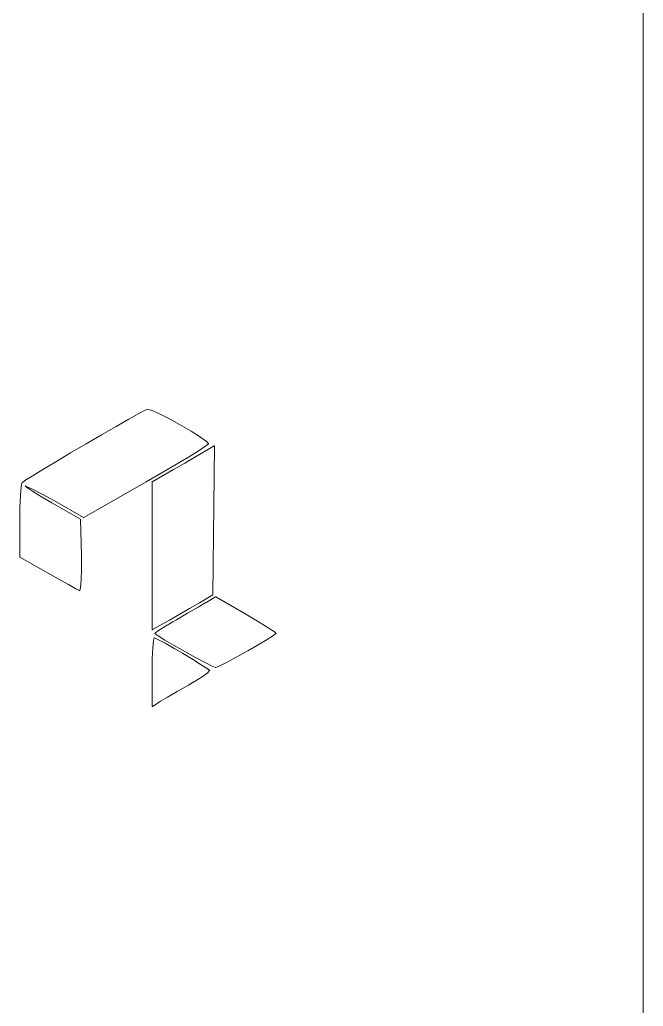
# Model space of a CAD drawing. Header units: millimetres. Extents: x -285 to 1112, y -5 to 442.
# Drawn here: x 362.8 to 413.4, y 75.1 to 155.1 of the extents above; entities that cross this region are included whole.
import ezdxf

# ---------------------------------------------------------------- set-up
doc = ezdxf.new("R2010")
doc.units = ezdxf.units.MM
doc.header["$MEASUREMENT"] = 0
doc.layers.add('Cutting lines', color=5, linetype='Continuous', lineweight=0)
doc.layers.add('Line engraving', color=1, linetype='Continuous', lineweight=0)

msp = doc.modelspace()

# ---------------------------------------------------------------- linework, layer by layer
at = {"layer": 'Cutting lines', "lineweight": 0}
msp.add_line((413.434, 44.397), (413.434, 178.728), dxfattribs=at)
at = {"layer": 'Line engraving', "linetype": 'Continuous'}
for p, q in [((372.465, 123.146), (372.994, 123.424)), ((372.994, 123.424), (373.125, 123.484)), ((372.994, 123.424), (372.994, 123.424)), ((372.994, 123.424), (372.994, 123.424)), ((373.125, 123.484), (373.13, 123.484)), ((373.13, 123.484), (373.13, 123.485)), ((373.13, 123.485), (373.134, 123.485)), ((373.134, 123.485), (373.134, 123.485)), ((373.134, 123.485), (373.138, 123.485)), ((373.138, 123.485), (373.138, 123.485)), ((373.138, 123.485), (373.46, 123.419)), ((373.46, 123.419), (373.464, 123.418)), ((373.464, 123.418), (373.464, 123.418)), ((373.464, 123.418), (374.099, 123.151)), ((370.616, 122.107), (371.649, 122.693)), ((371.649, 122.693), (372.465, 123.146)), ((371.649, 122.693), (371.649, 122.693)), ((371.649, 122.693), (371.649, 122.693)), ((372.465, 123.146), (372.465, 123.146)), ((372.465, 123.146), (372.465, 123.146)), ((374.099, 123.151), (374.099, 123.15)), ((374.099, 123.15), (374.099, 123.15)), ((374.099, 123.15), (374.953, 122.726)), ((374.953, 122.726), (374.953, 122.726)), ((374.953, 122.726), (374.953, 122.726)), ((374.953, 122.726), (375.783, 122.27)), ((369.44, 121.427), (370.616, 122.107)), ((370.616, 122.107), (370.616, 122.107)), ((370.616, 122.107), (370.616, 122.107)), ((375.783, 122.27), (375.783, 122.27)), ((375.783, 122.27), (375.783, 122.27)), ((375.783, 122.27), (376.714, 121.722)), ((376.714, 121.722), (376.714, 121.722)), ((376.714, 121.722), (376.714, 121.722)), ((376.714, 121.722), (377.467, 121.245)), ((368.183, 120.696), (369.44, 121.427)), ((369.44, 121.427), (369.44, 121.427)), ((369.44, 121.427), (369.44, 121.427)), ((377.467, 121.245), (377.471, 121.245)), ((377.471, 121.245), (377.471, 121.245)), ((377.471, 121.245), (377.962, 120.895)), ((377.962, 120.895), (377.966, 120.893)), ((377.966, 120.893), (377.966, 120.892)), ((377.966, 120.892), (378.118, 120.733)), ((366.926, 119.955), (368.183, 120.696)), ((368.183, 120.696), (368.183, 120.696)), ((368.183, 120.696), (368.183, 120.696)), ((377.357, 120.16), (376.494, 119.624)), ((377.915, 120.53), (377.357, 120.16)), ((377.357, 120.16), (377.357, 120.16)), ((377.357, 120.16), (377.357, 120.16)), ((377.797, 120.071), (378.575, 120.539)), ((378.114, 120.703), (377.915, 120.532)), ((377.915, 120.532), (377.915, 120.531)), ((377.915, 120.531), (377.915, 120.53)), ((378.118, 120.704), (378.114, 120.703)), ((378.118, 120.733), (378.118, 120.731)), ((378.118, 120.731), (378.118, 120.729)), ((378.118, 120.729), (378.118, 120.728)), ((378.118, 120.728), (378.123, 120.727)), ((378.123, 120.71), (378.118, 120.708)), ((378.118, 120.708), (378.118, 120.707)), ((378.118, 120.707), (378.118, 120.706)), ((378.118, 120.706), (378.118, 120.704)), ((378.123, 120.727), (378.123, 120.725)), ((378.123, 120.725), (378.123, 120.722)), ((378.123, 120.722), (378.123, 120.721)), ((378.123, 120.721), (378.123, 120.72)), ((378.123, 120.72), (378.123, 120.717)), ((378.123, 120.717), (378.123, 120.715)), ((378.123, 120.715), (378.123, 120.714)), ((378.123, 120.714), (378.123, 120.713)), ((378.123, 120.713), (378.123, 120.71)), ((378.609, 120.52), (378.482, 108.448)), ((378.575, 120.539), (378.58, 120.54)), ((378.575, 120.539), (378.575, 120.539)), ((378.575, 120.539), (378.575, 120.539)), ((378.58, 120.54), (378.584, 120.541)), ((378.584, 120.541), (378.584, 120.541)), ((378.584, 120.541), (378.584, 120.541)), ((378.584, 120.541), (378.588, 120.541)), ((378.588, 120.541), (378.592, 120.541)), ((378.592, 120.541), (378.592, 120.541)), ((378.592, 120.541), (378.592, 120.541)), ((378.592, 120.541), (378.597, 120.54)), ((378.597, 120.54), (378.597, 120.539)), ((378.597, 120.539), (378.597, 120.539)), ((378.597, 120.539), (378.597, 120.539)), ((378.597, 120.539), (378.601, 120.537)), ((378.601, 120.537), (378.605, 120.535)), ((378.605, 120.535), (378.605, 120.534)), ((378.605, 120.534), (378.605, 120.534)), ((378.605, 120.534), (378.605, 120.531)), ((378.605, 120.531), (378.609, 120.528)), ((378.609, 120.528), (378.609, 120.528)), ((378.609, 120.528), (378.609, 120.527)), ((378.609, 120.527), (378.609, 120.524)), ((378.609, 120.524), (378.609, 120.521)), ((378.609, 120.521), (378.609, 120.521)), ((378.609, 120.521), (378.609, 120.52)), ((365.729, 119.245), (366.926, 119.955)), ((366.926, 119.955), (366.926, 119.955)), ((366.926, 119.955), (366.926, 119.955)), ((376.494, 119.624), (375.385, 118.958)), ((376.206, 119.139), (377.069, 119.643)), ((376.494, 119.624), (376.494, 119.624)), ((376.494, 119.624), (376.494, 119.624)), ((377.069, 119.643), (377.712, 120.021)), ((377.069, 119.643), (377.069, 119.643)), ((377.712, 120.022), (377.797, 120.071)), ((377.712, 120.021), (377.712, 120.022)), ((377.797, 120.071), (377.797, 120.071)), ((363.808, 118.081), (364.667, 118.606)), ((364.667, 118.606), (365.729, 119.244)), ((364.667, 118.606), (364.667, 118.606)), ((364.667, 118.606), (364.667, 118.606)), ((365.729, 119.244), (365.729, 119.245)), ((365.729, 119.244), (365.729, 119.244)), ((373.553, 117.608), (375.283, 118.605)), ((375.385, 118.958), (374.086, 118.197)), ((375.283, 118.605), (376.206, 119.139)), ((375.283, 118.605), (375.283, 118.605)), ((375.385, 118.958), (375.385, 118.958)), ((375.385, 118.958), (375.385, 118.958)), ((362.987, 117.534), (363.224, 117.709)), ((363.224, 117.71), (363.808, 118.081)), ((363.224, 117.709), (363.224, 117.71)), ((363.224, 117.709), (363.224, 117.709)), ((363.808, 118.081), (363.808, 118.081)), ((363.808, 118.081), (363.808, 118.081)), ((374.086, 118.197), (373.062, 117.605)), ((374.086, 118.197), (374.086, 118.197)), ((374.086, 118.197), (374.086, 118.197)), ((362.851, 116.496), (362.91, 117.196)), ((362.91, 117.198), (362.978, 117.521)), ((362.91, 117.197), (362.91, 117.198)), ((362.91, 117.196), (362.91, 117.197)), ((362.978, 117.525), (362.982, 117.528)), ((362.978, 117.522), (362.978, 117.525)), ((362.978, 117.521), (362.978, 117.522)), ((362.978, 117.521), (362.978, 117.521)), ((362.982, 117.531), (362.987, 117.533)), ((362.982, 117.528), (362.982, 117.531)), ((362.982, 117.528), (362.982, 117.528)), ((362.982, 117.528), (362.982, 117.528)), ((362.987, 117.533), (362.987, 117.534)), ((362.987, 117.533), (362.987, 117.533)), ((363.355, 117.244), (363.241, 117.278)), ((363.241, 117.278), (363.334, 117.19)), ((363.334, 117.19), (363.824, 116.861)), ((363.892, 116.991), (363.355, 117.244)), ((364.675, 116.58), (363.892, 116.991)), ((373.062, 117.605), (368.009, 114.716)), ((373.062, 117.605), (373.062, 117.605)), ((373.062, 117.605), (373.062, 117.605)), ((373.544, 117.599), (373.548, 117.603)), ((373.544, 117.597), (373.544, 117.599)), ((373.544, 117.592), (373.544, 117.597)), ((373.544, 117.597), (373.544, 117.597)), ((373.544, 117.597), (373.544, 117.597)), ((373.544, 117.589), (373.544, 117.592)), ((373.544, 105.633), (373.544, 117.589)), ((373.548, 117.604), (373.553, 117.606)), ((373.548, 117.603), (373.548, 117.604)), ((373.548, 117.603), (373.548, 117.603)), ((373.553, 117.606), (373.553, 117.608)), ((362.813, 115.525), (362.851, 116.496)), ((362.851, 116.496), (362.851, 116.496)), ((362.851, 116.496), (362.851, 116.496)), ((363.824, 116.861), (364.573, 116.398)), ((364.573, 116.398), (365.403, 115.915)), ((365.619, 116.057), (364.675, 116.58)), ((362.796, 114.386), (362.813, 115.524)), ((362.813, 115.524), (362.813, 115.525)), ((362.813, 115.524), (362.813, 115.524)), ((365.403, 115.915), (367.722, 114.584)), ((367.988, 114.716), (365.619, 116.057)), ((367.722, 114.584), (367.726, 114.582)), ((367.726, 114.582), (367.726, 114.58)), ((367.726, 114.58), (367.726, 114.58)), ((367.726, 114.58), (367.73, 114.58)), ((367.73, 114.58), (367.73, 114.576)), ((367.73, 114.576), (367.73, 114.574)), ((367.73, 114.574), (367.73, 114.573)), ((367.73, 114.573), (367.73, 114.573)), ((367.73, 114.573), (367.734, 114.57)), ((367.734, 114.57), (367.734, 114.566)), ((367.734, 114.566), (367.802, 111.648)), ((367.992, 114.715), (367.988, 114.716)), ((367.997, 114.713), (367.992, 114.715)), ((368.001, 114.713), (367.997, 114.713)), ((367.997, 114.713), (367.997, 114.713)), ((367.997, 114.713), (367.997, 114.713)), ((368.005, 114.715), (368.001, 114.713)), ((368.001, 114.713), (368.001, 114.713)), ((368.001, 114.713), (368.001, 114.713)), ((368.001, 114.713), (368.001, 114.713)), ((368.009, 114.716), (368.005, 114.715)), ((362.796, 111.52), (362.796, 114.386)), ((362.796, 114.386), (362.796, 114.386)), ((362.796, 114.386), (362.796, 114.386)), ((362.796, 111.516), (362.796, 111.52)), ((362.796, 111.52), (362.796, 111.52)), ((362.796, 111.52), (362.796, 111.52)), ((362.796, 111.513), (362.796, 111.516)), ((362.796, 111.509), (362.796, 111.513)), ((362.796, 111.513), (362.796, 111.513)), ((362.796, 111.513), (362.796, 111.513)), ((362.8, 111.506), (362.796, 111.509)), ((362.8, 111.504), (362.8, 111.506)), ((362.8, 111.506), (362.8, 111.506)), ((362.8, 111.506), (362.8, 111.506)), ((362.805, 111.502), (362.8, 111.504)), ((365.119, 110.188), (362.805, 111.502)), ((362.805, 111.502), (362.805, 111.502)), ((362.805, 111.502), (362.805, 111.502)), ((367.802, 111.648), (367.802, 111.648)), ((367.802, 111.648), (367.802, 111.647)), ((367.802, 111.647), (367.811, 110.54)), ((367.811, 110.539), (367.789, 109.638)), ((367.811, 110.54), (367.811, 110.539)), ((367.811, 110.539), (367.811, 110.539)), ((365.932, 109.731), (365.119, 110.188)), ((365.119, 110.188), (365.119, 110.188)), ((365.119, 110.188), (365.119, 110.188)), ((365.932, 109.73), (365.932, 109.731)), ((365.932, 109.731), (365.932, 109.731)), ((366.757, 109.267), (365.932, 109.73)), ((366.761, 109.267), (366.757, 109.267)), ((366.757, 109.267), (366.757, 109.267)), ((367.358, 108.937), (366.761, 109.267)), ((367.358, 108.936), (367.358, 108.937)), ((367.358, 108.937), (367.358, 108.937)), ((367.637, 108.792), (367.358, 108.936)), ((367.743, 109.026), (367.671, 108.803)), ((367.789, 109.637), (367.743, 109.031)), ((367.743, 109.031), (367.743, 109.029)), ((367.743, 109.029), (367.743, 109.026)), ((367.789, 109.638), (367.789, 109.638)), ((367.789, 109.638), (367.789, 109.637)), ((367.641, 108.791), (367.637, 108.792)), ((367.641, 108.79), (367.641, 108.791)), ((367.65, 108.788), (367.641, 108.79)), ((367.65, 108.788), (367.65, 108.788)), ((367.654, 108.788), (367.65, 108.788)), ((367.65, 108.788), (367.65, 108.788)), ((367.658, 108.788), (367.654, 108.788)), ((367.662, 108.791), (367.658, 108.79)), ((367.658, 108.79), (367.658, 108.789)), ((367.658, 108.789), (367.658, 108.789)), ((367.658, 108.789), (367.658, 108.788)), ((367.667, 108.793), (367.662, 108.791)), ((367.662, 108.791), (367.662, 108.791)), ((367.662, 108.791), (367.662, 108.791)), ((367.671, 108.796), (367.667, 108.796)), ((367.667, 108.796), (367.667, 108.793)), ((367.671, 108.803), (367.671, 108.802)), ((367.671, 108.802), (367.671, 108.802)), ((367.671, 108.802), (367.671, 108.799)), ((367.671, 108.799), (367.671, 108.796)), ((367.671, 108.796), (367.671, 108.796)), ((378.47, 108.43), (377.395, 107.803)), ((377.983, 107.856), (378.707, 108.291)), ((378.474, 108.432), (378.47, 108.43)), ((378.478, 108.434), (378.474, 108.434)), ((378.474, 108.434), (378.474, 108.432)), ((378.482, 108.444), (378.478, 108.441)), ((378.478, 108.441), (378.478, 108.441)), ((378.478, 108.441), (378.478, 108.441)), ((378.478, 108.441), (378.478, 108.437)), ((378.478, 108.437), (378.478, 108.435)), ((378.478, 108.435), (378.478, 108.434)), ((378.482, 108.448), (378.482, 108.444)), ((378.707, 108.291), (378.711, 108.292)), ((378.707, 108.291), (378.707, 108.291)), ((378.707, 108.291), (378.707, 108.291)), ((378.711, 108.292), (378.715, 108.294)), ((378.715, 108.294), (378.715, 108.294)), ((378.715, 108.294), (378.715, 108.294)), ((378.715, 108.294), (378.719, 108.294)), ((378.719, 108.294), (378.724, 108.294)), ((378.724, 108.294), (378.724, 108.294)), ((378.724, 108.294), (378.724, 108.294)), ((378.724, 108.294), (378.724, 108.292)), ((378.724, 108.292), (378.728, 108.291)), ((378.728, 108.291), (378.728, 108.291)), ((378.728, 108.291), (378.728, 108.291)), ((378.728, 108.291), (381.169, 106.864)), ((376.578, 107.329), (375.601, 106.768)), ((376.434, 106.951), (377.281, 107.443)), ((377.395, 107.803), (376.578, 107.329)), ((376.578, 107.329), (376.578, 107.329)), ((376.578, 107.329), (376.578, 107.329)), ((377.281, 107.443), (377.898, 107.807)), ((377.395, 107.803), (377.395, 107.803)), ((377.395, 107.803), (377.395, 107.803)), ((377.898, 107.807), (377.983, 107.856)), ((375.601, 106.768), (374.949, 106.395)), ((375.525, 106.424), (376.434, 106.951)), ((375.601, 106.768), (375.601, 106.768)), ((375.601, 106.768), (375.601, 106.768)), ((376.434, 106.951), (376.434, 106.951)), ((381.169, 106.864), (381.169, 106.864)), ((381.169, 106.864), (381.169, 106.864)), ((381.169, 106.864), (382.117, 106.3)), ((374.949, 106.395), (373.574, 105.615)), ((373.984, 105.485), (374.496, 105.812)), ((374.496, 105.813), (375.228, 106.253)), ((374.496, 105.812), (374.496, 105.813)), ((374.496, 105.813), (374.496, 105.813)), ((374.949, 106.395), (374.949, 106.395)), ((374.949, 106.395), (374.949, 106.395)), ((375.228, 106.254), (375.525, 106.424)), ((375.228, 106.253), (375.228, 106.254)), ((375.228, 106.253), (375.228, 106.253)), ((375.525, 106.424), (375.525, 106.424)), ((375.525, 106.424), (375.525, 106.424)), ((382.117, 106.3), (382.117, 106.3)), ((382.117, 106.3), (382.117, 106.3)), ((382.117, 106.3), (382.896, 105.824)), ((382.896, 105.824), (382.896, 105.823)), ((382.896, 105.823), (382.896, 105.823)), ((382.896, 105.823), (383.416, 105.485)), ((373.544, 105.629), (373.544, 105.633)), ((373.544, 105.626), (373.544, 105.629)), ((373.544, 105.622), (373.544, 105.626)), ((373.544, 105.626), (373.544, 105.626)), ((373.544, 105.626), (373.544, 105.626)), ((373.548, 105.619), (373.544, 105.622)), ((373.548, 105.617), (373.548, 105.619)), ((373.548, 105.619), (373.548, 105.619)), ((373.548, 105.619), (373.548, 105.619)), ((373.553, 105.615), (373.548, 105.617)), ((373.557, 105.613), (373.553, 105.615)), ((373.553, 105.615), (373.553, 105.615)), ((373.553, 105.615), (373.553, 105.615)), ((373.561, 105.612), (373.557, 105.613)), ((373.565, 105.612), (373.561, 105.612)), ((373.561, 105.612), (373.561, 105.612)), ((373.561, 105.612), (373.561, 105.612)), ((373.57, 105.613), (373.565, 105.612)), ((373.565, 105.612), (373.565, 105.612)), ((373.565, 105.612), (373.565, 105.612)), ((373.565, 105.612), (373.565, 105.612)), ((373.574, 105.615), (373.57, 105.613)), ((373.654, 104.739), (373.722, 104.939)), ((373.722, 104.939), (373.726, 104.941)), ((373.726, 104.945), (373.73, 104.947)), ((373.726, 104.944), (373.726, 104.945)), ((373.726, 104.941), (373.726, 104.944)), ((373.726, 104.944), (373.726, 104.944)), ((373.73, 104.95), (373.735, 104.951)), ((373.73, 104.949), (373.73, 104.95)), ((373.73, 104.947), (373.73, 104.949)), ((373.73, 104.949), (373.73, 104.949)), ((373.735, 104.951), (373.739, 104.952)), ((373.739, 104.952), (373.739, 104.952)), ((373.739, 104.952), (373.739, 104.952)), ((373.739, 104.952), (373.743, 104.952)), ((373.743, 104.952), (373.743, 104.953)), ((373.743, 104.953), (373.743, 104.952)), ((373.743, 104.952), (373.747, 104.952)), ((373.747, 104.952), (373.747, 104.952)), ((373.747, 104.952), (373.752, 104.951)), ((373.752, 104.951), (374.022, 104.828)), ((373.781, 105.319), (373.785, 105.321)), ((373.781, 105.318), (373.781, 105.319)), ((373.781, 105.317), (373.781, 105.318)), ((373.781, 105.314), (373.781, 105.317)), ((373.781, 105.312), (373.781, 105.314)), ((373.781, 105.311), (373.781, 105.312)), ((373.781, 105.31), (373.781, 105.311)), ((373.781, 105.307), (373.781, 105.31)), ((373.781, 105.305), (373.781, 105.307)), ((373.785, 105.296), (373.781, 105.305)), ((373.785, 105.327), (373.79, 105.329)), ((373.785, 105.326), (373.785, 105.327)), ((373.785, 105.324), (373.785, 105.326)), ((373.785, 105.321), (373.785, 105.324)), ((373.785, 105.324), (373.785, 105.324)), ((373.79, 105.294), (373.785, 105.296)), ((373.79, 105.329), (373.98, 105.484)), ((373.79, 105.292), (373.79, 105.294)), ((373.79, 105.291), (373.79, 105.292)), ((373.79, 105.29), (373.79, 105.291)), ((373.794, 105.288), (373.79, 105.29)), ((373.794, 105.287), (373.794, 105.288)), ((374.035, 105.108), (373.794, 105.287)), ((373.98, 105.484), (373.984, 105.485)), ((373.98, 105.484), (373.98, 105.484)), ((374.035, 105.107), (374.035, 105.108)), ((374.039, 105.107), (374.035, 105.107)), ((374.585, 104.767), (374.039, 105.107)), ((383.412, 105.145), (382.896, 104.822)), ((383.416, 105.146), (383.412, 105.145)), ((383.412, 105.145), (383.412, 105.145)), ((383.416, 105.485), (383.416, 105.484)), ((383.416, 105.484), (383.421, 105.484)), ((383.607, 105.302), (383.416, 105.146)), ((383.421, 105.484), (383.607, 105.335)), ((383.607, 105.335), (383.607, 105.334)), ((383.607, 105.334), (383.611, 105.334)), ((383.611, 105.302), (383.607, 105.302)), ((383.607, 105.302), (383.607, 105.302)), ((383.611, 105.334), (383.611, 105.331)), ((383.611, 105.331), (383.615, 105.329)), ((383.615, 105.307), (383.611, 105.305)), ((383.611, 105.305), (383.611, 105.302)), ((383.615, 105.329), (383.615, 105.329)), ((383.615, 105.329), (383.615, 105.328)), ((383.615, 105.328), (383.615, 105.325)), ((383.615, 105.325), (383.615, 105.322)), ((383.615, 105.322), (383.615, 105.321)), ((383.615, 105.321), (383.615, 105.321)), ((383.615, 105.321), (383.615, 105.318)), ((383.615, 105.318), (383.615, 105.315)), ((383.615, 105.315), (383.615, 105.314)), ((383.615, 105.314), (383.615, 105.314)), ((383.615, 105.314), (383.615, 105.311)), ((383.615, 105.311), (383.615, 105.308)), ((383.615, 105.308), (383.615, 105.308)), ((383.615, 105.308), (383.615, 105.307)), ((373.557, 103.263), (373.595, 104.146)), ((373.595, 104.147), (373.654, 104.734)), ((373.595, 104.146), (373.595, 104.147)), ((373.595, 104.146), (373.595, 104.146)), ((373.654, 104.736), (373.654, 104.739)), ((373.654, 104.734), (373.654, 104.736)), ((374.022, 104.828), (374.022, 104.827)), ((374.022, 104.827), (374.022, 104.827)), ((374.022, 104.827), (374.602, 104.51)), ((374.589, 104.767), (374.585, 104.767)), ((375.343, 104.324), (374.589, 104.767)), ((374.589, 104.767), (374.589, 104.767)), ((374.602, 104.51), (374.602, 104.51)), ((374.602, 104.51), (374.606, 104.51)), ((374.606, 104.51), (375.402, 104.053)), ((376.206, 103.835), (375.343, 104.324)), ((375.343, 104.324), (375.343, 104.324)), ((375.343, 104.324), (375.343, 104.324)), ((382.164, 104.388), (381.309, 103.901)), ((382.896, 104.822), (382.164, 104.388)), ((382.164, 104.388), (382.164, 104.388)), ((382.164, 104.388), (382.164, 104.388)), ((382.896, 104.822), (382.896, 104.822)), ((382.896, 104.822), (382.896, 104.822)), ((375.402, 104.053), (375.402, 104.053)), ((375.402, 104.053), (375.402, 104.052)), ((375.402, 104.052), (376.011, 103.696)), ((376.011, 103.696), (376.011, 103.696)), ((376.011, 103.696), (376.011, 103.696)), ((376.011, 103.696), (376.896, 103.164)), ((377.073, 103.356), (376.206, 103.835)), ((376.206, 103.835), (376.206, 103.835)), ((376.206, 103.835), (376.206, 103.835)), ((377.073, 103.355), (377.073, 103.356)), ((377.843, 102.943), (377.073, 103.355)), ((377.073, 103.355), (377.073, 103.355)), ((380.437, 103.416), (379.646, 102.99)), ((381.309, 103.901), (380.437, 103.416)), ((380.437, 103.416), (380.437, 103.416)), ((380.437, 103.416), (380.437, 103.416)), ((381.309, 103.901), (381.309, 103.901)), ((381.309, 103.901), (381.309, 103.901)), ((373.544, 102.177), (373.557, 103.262)), ((373.557, 103.262), (373.557, 103.263)), ((373.557, 103.263), (373.557, 103.263)), ((376.896, 103.164), (376.896, 103.164)), ((376.896, 103.164), (376.896, 103.164)), ((376.896, 103.164), (377.619, 102.719)), ((377.619, 102.719), (377.619, 102.719)), ((377.619, 102.719), (377.623, 102.719)), ((377.623, 102.719), (378.089, 102.418)), ((378.415, 102.653), (377.843, 102.943)), ((377.843, 102.943), (377.843, 102.943)), ((377.843, 102.943), (377.843, 102.943)), ((378.419, 102.652), (378.415, 102.653)), ((378.415, 102.653), (378.415, 102.653)), ((378.69, 102.543), (378.419, 102.652)), ((378.694, 102.543), (378.69, 102.543)), ((378.698, 102.542), (378.694, 102.543)), ((378.694, 102.543), (378.694, 102.543)), ((378.702, 102.542), (378.698, 102.542)), ((378.698, 102.542), (378.698, 102.542)), ((378.698, 102.542), (378.698, 102.542)), ((378.715, 102.544), (378.702, 102.542)), ((378.719, 102.545), (378.715, 102.544)), ((378.724, 102.546), (378.719, 102.545)), ((379.041, 102.681), (378.724, 102.546)), ((379.045, 102.682), (379.041, 102.681)), ((379.041, 102.681), (379.041, 102.681)), ((379.646, 102.99), (379.045, 102.682)), ((379.646, 102.99), (379.646, 102.99)), ((379.646, 102.99), (379.646, 102.99)), ((373.544, 99.403), (373.544, 102.177)), ((373.544, 102.177), (373.544, 102.177)), ((373.544, 102.177), (373.544, 102.177)), ((377.611, 101.788), (376.896, 101.344)), ((378.08, 102.125), (377.611, 101.789)), ((377.611, 101.789), (377.611, 101.789)), ((377.611, 101.789), (377.611, 101.788)), ((378.085, 102.127), (378.08, 102.125)), ((378.22, 102.296), (378.085, 102.128)), ((378.085, 102.128), (378.085, 102.127)), ((378.089, 102.418), (378.093, 102.418)), ((378.093, 102.418), (378.093, 102.417)), ((378.093, 102.417), (378.216, 102.326)), ((378.216, 102.326), (378.22, 102.325)), ((378.22, 102.325), (378.22, 102.323)), ((378.22, 102.323), (378.22, 102.322)), ((378.22, 102.322), (378.22, 102.321)), ((378.22, 102.321), (378.224, 102.319)), ((378.224, 102.3), (378.22, 102.298)), ((378.22, 102.298), (378.22, 102.296)), ((378.224, 102.319), (378.224, 102.317)), ((378.224, 102.317), (378.224, 102.315)), ((378.224, 102.315), (378.224, 102.314)), ((378.224, 102.314), (378.224, 102.312)), ((378.224, 102.312), (378.224, 102.309)), ((378.224, 102.309), (378.224, 102.308)), ((378.224, 102.308), (378.224, 102.307)), ((378.224, 102.307), (378.224, 102.305)), ((378.224, 102.305), (378.224, 102.302)), ((378.224, 102.302), (378.224, 102.301)), ((378.224, 102.301), (378.224, 102.3)), ((376.494, 101.114), (375.592, 100.6)), ((376.891, 101.344), (376.494, 101.114)), ((376.494, 101.114), (376.494, 101.114)), ((376.494, 101.114), (376.494, 101.114)), ((376.896, 101.344), (376.891, 101.344)), ((376.891, 101.344), (376.891, 101.344)), ((374.793, 100.135), (374.225, 99.8)), ((375.592, 100.6), (374.793, 100.135)), ((373.544, 99.402), (373.544, 99.403)), ((373.544, 99.403), (373.544, 99.403)), ((373.544, 99.399), (373.544, 99.402)), ((373.544, 99.396), (373.544, 99.399)), ((373.544, 99.395), (373.544, 99.396)), ((373.544, 99.396), (373.544, 99.396)), ((373.544, 99.392), (373.544, 99.395)), ((373.548, 99.39), (373.544, 99.392)), ((373.548, 99.389), (373.548, 99.39)), ((373.548, 99.387), (373.548, 99.389)), ((373.548, 99.389), (373.548, 99.389)), ((373.553, 99.385), (373.548, 99.387)), ((373.553, 99.384), (373.553, 99.385)), ((373.553, 99.385), (373.553, 99.385)), ((373.557, 99.383), (373.553, 99.384)), ((373.561, 99.383), (373.557, 99.383)), ((373.561, 99.383), (373.561, 99.383)), ((373.565, 99.383), (373.561, 99.382)), ((373.561, 99.382), (373.561, 99.383)), ((373.57, 99.383), (373.565, 99.383)), ((373.565, 99.383), (373.565, 99.383)), ((373.574, 99.385), (373.57, 99.384)), ((373.57, 99.384), (373.57, 99.383)), ((373.57, 99.383), (373.57, 99.383)), ((374.111, 99.729), (373.574, 99.386)), ((373.574, 99.386), (373.574, 99.385)), ((373.574, 99.385), (373.574, 99.385)), ((374.225, 99.8), (374.111, 99.729))]:
    msp.add_line(p, q, dxfattribs=at)

doc.saveas('drawing.dxf')
